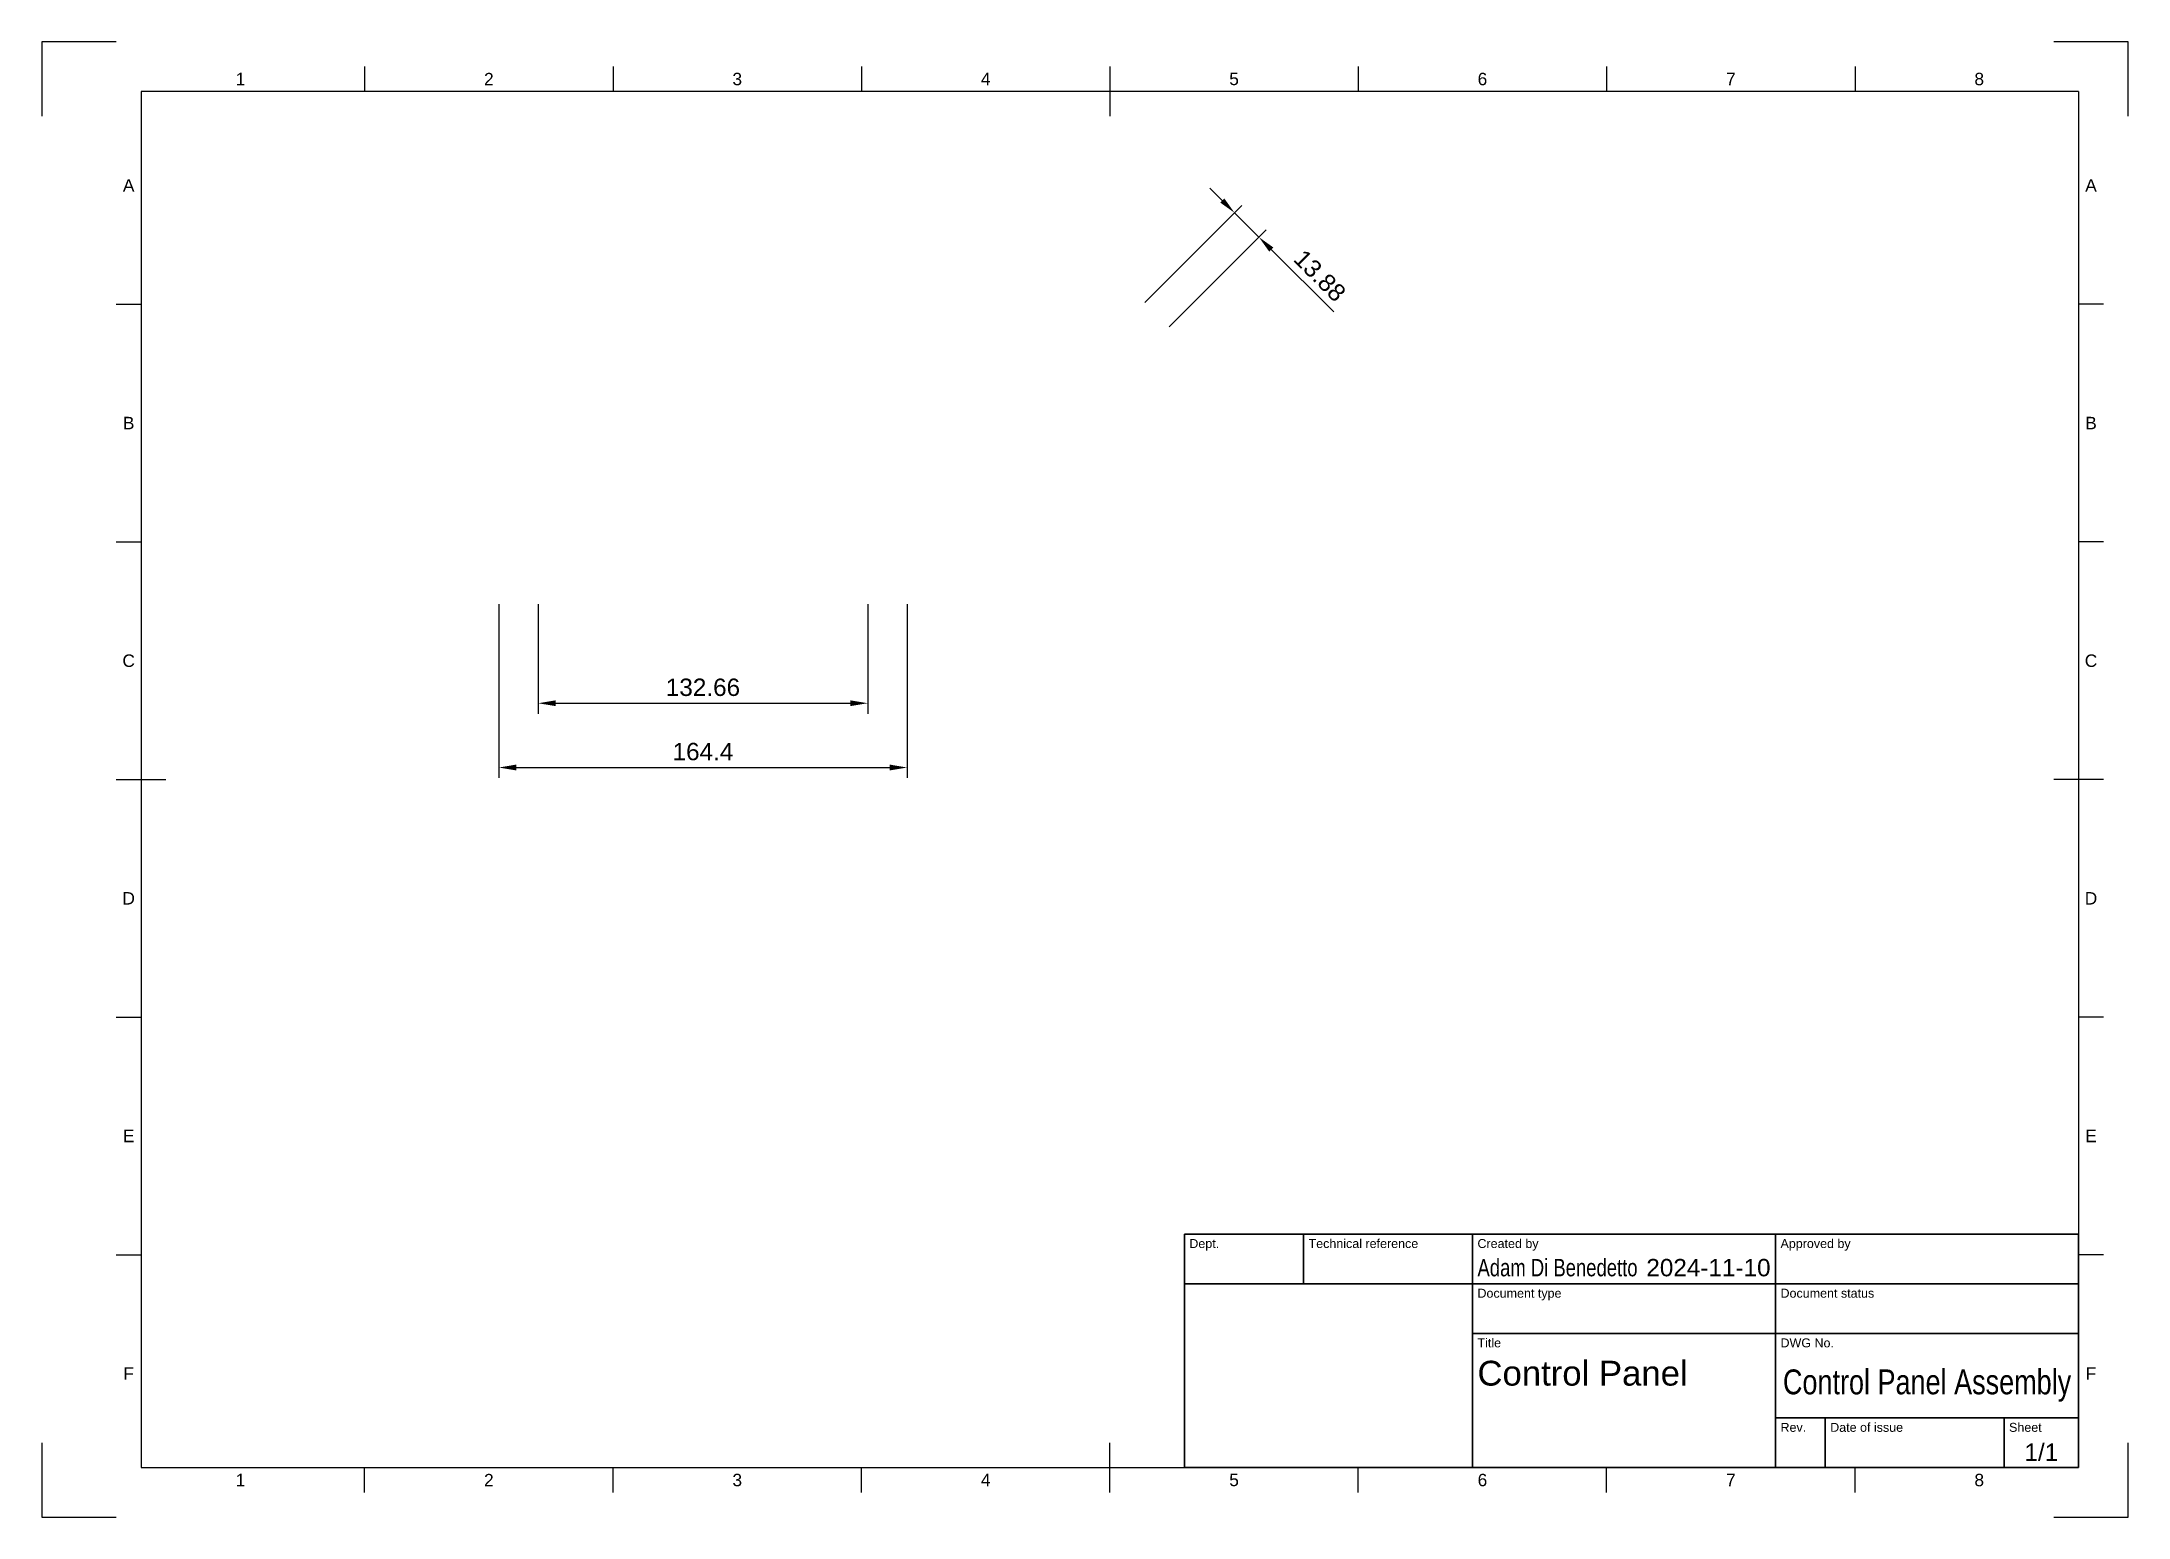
# Paper-space layout 'Sheet1' of a CAD drawing. Header units: millimetres. Extents: x 0 to 420, y 0 to 297.
import ezdxf
from ezdxf.enums import TextEntityAlignment as Align

# ---------------------------------------------------------------- set-up
doc = ezdxf.new("R2010")
doc.units = ezdxf.units.MM
doc.header["$LTSCALE"] = 0.75
for name, color, linetype, lineweight in [('BORDER', 7, 'Continuous', 25), ('FD_Dimensions', 7, 'Continuous', 25), ('TITLEBLOCK', 7, 'Continuous', 35)]:
    doc.layers.add(name, color=color, linetype=linetype, lineweight=lineweight)
doc.styles.add('FusionTitle', font='Arial.ttf')
doc.styles.get("Standard").update_dxf_attribs({"font": 'Arial.ttf'})
doc.dimstyles.new('Dim-ISO-25', dxfattribs={"dimtxt": 3.5, "dimasz": 3.5, "dimexe": 2.1, "dimexo": 2.1, "dimgap": 1.4, "dimtad": 1, "dimzin": 12, "dimdsep": 46, "dimtxsty": 'Standard', "dimcen": 0, "dimazin": 3, "dimtp": 0.1, "dimtm": 0.1, "dimtfac": 0.714286, "dimtmove": 0, "dimatfit": 3, "dimfxl": 1, "dimtzin": 12, "dimarcsym": 0})

# ---------------------------------------------------------------- blocks, each defined once
blk = doc.blocks.new('ISO_A3_SHEET')
at = {"layer": 'BORDER'}
for p, q in [((65, 292), (65, 287)), ((115, 292), (115, 287)), ((165, 292), (165, 287)), ((215, 292), (215, 282)), ((265, 292), (265, 287)), ((315, 292), (315, 287)), ((365, 292), (365, 287)), ((410, 287), (20, 287)), ((20, 287), (20, 10)), ((410, 287), (410, 10)), ((15, 244.16666), (20, 244.16666)), ((415, 244.16666), (410, 244.16666)), ((15, 196.33333), (20, 196.33333)), ((415, 196.33333), (410, 196.33333)), ((15, 148.5), (25, 148.5)), ((415, 148.5), (405, 148.5)), ((15, 100.66667), (20, 100.66667)), ((415, 100.66667), (410, 100.66667)), ((15, 52.83334), (20, 52.83334)), ((415, 52.83334), (410, 52.83334)), ((215, 5), (215, 15)), ((20, 10), (410, 10)), ((65, 5), (65, 10)), ((115, 5), (115, 10)), ((165, 5), (165, 10)), ((265, 5), (265, 10)), ((315, 5), (315, 10)), ((365, 5), (365, 10))]:
    blk.add_line(p, q, dxfattribs=at)
at = {"layer": 'Defpoints'}
for p, q in [((15, 297), (0, 297)), ((0, 297), (0, 282)), ((420, 297), (405, 297)), ((420, 282), (420, 297)), ((0, 15), (0, 0)), ((420, 0), (420, 15)), ((0, 0), (15, 0)), ((405, 0), (420, 0))]:
    blk.add_line(p, q, dxfattribs=at)
at = {"layer": 'BORDER', "style": 'FusionTitle'}
for s, p in [('1', (40, 289.5)), ('2', (90, 289.5)), ('3', (140, 289.5)), ('4', (190, 289.5)), ('5', (240, 289.5)), ('6', (290, 289.5)), ('7', (340, 289.5)), ('8', (390, 289.5)), ('A', (17.5, 268.08333)), ('A', (412.5, 268.08333)), ('B', (17.5, 220.25)), ('B', (412.5, 220.25)), ('C', (17.5, 172.41667)), ('C', (412.5, 172.41667)), ('D', (17.5, 124.58334)), ('D', (412.5, 124.58334)), ('E', (17.5, 76.75001)), ('E', (412.5, 76.75001)), ('F', (17.5, 28.91668)), ('F', (412.5, 28.91668)), ('1', (40, 7.5)), ('2', (90, 7.5)), ('3', (140, 7.5)), ('4', (190, 7.5)), ('5', (240, 7.5)), ('6', (290, 7.5)), ('7', (340, 7.5)), ('8', (390, 7.5))]:
    blk.add_text(s, height=2.5, dxfattribs=at).set_placement(p, align=Align.MIDDLE)
blk = doc.blocks.new('ISO_TITLEBLOCK')
at = {"layer": 'TITLEBLOCK'}
for p, q in [((0, 47), (-180, 47)), ((-180, 47), (-180, 0)), ((-156, 37), (-156, 47)), ((-122, 0), (-122, 47)), ((-61, 0), (-61, 47)), ((0, 0), (0, 47)), ((-180, 37), (0, 37)), ((-122, 27), (0, 27)), ((-61, 10), (0, 10)), ((-51, 0), (-51, 10)), ((-15, 0), (-15, 10)), ((-180, 0), (0, 0))]:
    blk.add_line(p, q, dxfattribs=at)
at = {"layer": 'TITLEBLOCK', "style": 'FusionTitle'}
for s, p in [('Dept.', (-179, 46)), ('Technical reference', (-155, 46)), ('Created by', (-121, 46)), ('Approved by', (-60, 46)), ('Document type', (-121, 36)), ('Document status', (-60, 36)), ('Title', (-121, 26)), ('DWG No.', (-60, 26)), ('Rev.', (-60, 9)), ('Date of issue', (-50, 9)), ('Sheet', (-14, 9))]:
    blk.add_text(s, height=1.8, dxfattribs=at).set_placement(p, align=Align.TOP_LEFT)
for tag, height, p in [('DEPT', 3.5, (-179, 42)), ('TECHNICAL_REFERENCE', 3.5, (-155, 42)), ('CREATED_BY', 3.5, (-121, 42)), ('APPROVED_BY', 3.5, (-60, 42)), ('DOCUMENT_TYPE', 3.5, (-121, 32)), ('DOCUMENT_STATUS', 3.5, (-60, 32)), ('TITLE_1', 5, (-121, 21.5)), ('TITLE_2', 5, (-121, 14)), ('TITLE_3', 5, (-121, 6.5)), ('DATE_OF_ISSUE', 3.5, (-50, 5))]:
    blk.add_attdef(tag, text='', height=height, dxfattribs=at).set_placement(p, align=Align.TOP_LEFT)
for tag, p in [('CREATED_DATE', (-62, 42)), ('APPROVED_DATE', (-0.99, 42))]:
    blk.add_attdef(tag, text='', height=3.5, dxfattribs=at).set_placement(p, align=Align.TOP_RIGHT)
for tag, height, p in [('DRAWING_NUMBER', 5, (-30.5, 19.75)), ('REV', 3.5, (-56, 4.85)), ('SHEET', 3.5, (-7.5, 4.85))]:
    blk.add_attdef(tag, text='', height=height, dxfattribs=at).set_placement(p, align=Align.TOP_CENTER)
blk = doc.blocks.new('*D30')
at = {"layer": 'Defpoints', "color": 0, "transparency": 16777216}
for p in [(245.01, 257.66), (220.58, 243.04), (225.48, 238.13)]:
    blk.add_point(p, dxfattribs=at)
at = {"layer": 'FD_Dimensions', "color": 0, "lineweight": -2, "transparency": 16777216}
for p, q in [((237.63, 265.04), (235.15, 267.52)), ((222.06, 244.52), (241.59, 264.05)), ((240.1, 262.57), (245.01, 257.66)), ((226.97, 239.62), (246.49, 259.14)), ((247.48, 255.18), (260.06, 242.6))]:
    blk.add_line(p, q, dxfattribs=at)
at = {"layer": 'FD_Dimensions', "color": 0, "transparency": 16777216}
for points in [[(238.04, 265.45), (237.21, 264.63), (240.1, 262.57)], [(247.9, 255.6), (247.07, 254.77), (245.01, 257.66)]]:
    blk.add_solid(points, dxfattribs=at)
at = {"layer": 'FD_Dimensions', "color": 0, "transparency": 16777216, "insert": (257.27, 249.91), "char_height": 3.5, "attachment_point": 5, "rotation": 315}
blk.add_mtext('13.88', dxfattribs=at)
blk = doc.blocks.new('*D31')
at = {"layer": 'Defpoints', "color": 0, "transparency": 16777216}
for p in [(99.94, 185.89), (166.27, 185.87), (166.27, 163.85)]:
    blk.add_point(p, dxfattribs=at)
at = {"layer": 'FD_Dimensions', "color": 0, "lineweight": -2, "transparency": 16777216}
for p, q in [((99.94, 183.79), (99.94, 161.75)), ((166.27, 183.77), (166.27, 161.75)), ((103.44, 163.85), (162.77, 163.85))]:
    blk.add_line(p, q, dxfattribs=at)
at = {"layer": 'FD_Dimensions', "color": 0, "transparency": 16777216}
for points in [[(103.44, 164.43), (103.44, 163.27), (99.94, 163.85)], [(162.77, 164.43), (162.77, 163.27), (166.27, 163.85)]]:
    blk.add_solid(points, dxfattribs=at)
at = {"layer": 'FD_Dimensions', "color": 0, "transparency": 16777216, "insert": (133.1, 167.04), "char_height": 3.5, "attachment_point": 5}
blk.add_mtext('132.66', dxfattribs=at)
blk = doc.blocks.new('*D32')
at = {"layer": 'Defpoints', "color": 0, "transparency": 16777216}
for p in [(92.01, 185.89), (174.2, 185.87), (174.2, 150.91)]:
    blk.add_point(p, dxfattribs=at)
at = {"layer": 'FD_Dimensions', "color": 0, "lineweight": -2, "transparency": 16777216}
for p, q in [((92.01, 183.79), (92.01, 148.81)), ((174.2, 183.77), (174.2, 148.81)), ((95.51, 150.91), (170.7, 150.91))]:
    blk.add_line(p, q, dxfattribs=at)
at = {"layer": 'FD_Dimensions', "color": 0, "transparency": 16777216}
for points in [[(95.51, 151.5), (95.51, 150.33), (92.01, 150.91)], [(170.7, 151.5), (170.7, 150.33), (174.2, 150.91)]]:
    blk.add_solid(points, dxfattribs=at)
at = {"layer": 'FD_Dimensions', "color": 0, "transparency": 16777216, "insert": (133.1, 154.1), "char_height": 3.5, "attachment_point": 5}
blk.add_mtext('164.4', dxfattribs=at)

psp = doc.layouts.new('Sheet1')

# ---------------------------------------------------------------- block references
at = {"layer": 'BORDER'}
psp.add_blockref('ISO_A3_SHEET', (0, 0), dxfattribs=at)
at = {"layer": 'TITLEBLOCK'}
ref = psp.add_blockref('ISO_TITLEBLOCK', (410, 10), dxfattribs=at)
ref.add_attrib('CREATED_DATE', '2024-11-10', dxfattribs={"height": 3.5, "style": 'FusionTitle'}).set_placement((348, 52), align=Align.TOP_RIGHT)
ref.add_attrib('SHEET', '1/1', dxfattribs={"height": 3.5, "style": 'FusionTitle'}).set_placement((402.5, 14.85), align=Align.TOP_CENTER)
ref.add_attrib('DRAWING_NUMBER', 'Control Panel Assembly', dxfattribs={"height": 5, "style": 'FusionTitle', "width": 0.778542}).set_placement((379.5, 29.7514), align=Align.TOP_CENTER)
ref.add_attrib('TITLE_1', 'Control Panel', dxfattribs={"height": 5, "style": 'FusionTitle'}).set_placement((289, 31.5), align=Align.TOP_LEFT)
ref.add_attrib('CREATED_BY', 'Adam Di Benedetto', dxfattribs={"height": 3.5, "style": 'FusionTitle', "width": 0.760101}).set_placement((289, 52), align=Align.TOP_LEFT)

# ---------------------------------------------------------------- dimensions: what is measured, and where the dimension line sits
at = {"layer": 'FD_Dimensions'}
dim = psp.add_aligned_dim(p1=(220.5764, 243.0399), p2=(225.4839, 238.1325), distance=27.613, dimstyle='Dim-ISO-25', override={"dimlfac": -2, "dimclrd": 0, "dimclre": 0}, dxfattribs=at)
dim.commit()
dim.dimension.update_dxf_attribs({"geometry": '*D30', "text_midpoint": (257.2651, 249.9107)})
for base, p1, p2, picture, middle in [((174.2035736953, 150.9141392965), (92.0060736953, 185.8899458096), (174.2035736953, 185.8693800407), '*D32', (133.1048236953, 154.1011447536)), ((166.2685736953, 163.8502505775), (99.9410736953, 185.8899458096), (166.2685736953, 185.8693800407), '*D31', (133.1048236953, 167.0384497589))]:
    dim = psp.add_linear_dim(base=base, p1=p1, p2=p2, angle=0, dimstyle='Dim-ISO-25', override={"dimlfac": -2, "dimclrd": 0, "dimclre": 0}, dxfattribs=at)
    dim.commit()
    dim.dimension.update_dxf_attribs({"geometry": picture, "text_midpoint": middle})

doc.saveas('drawing.dxf')
